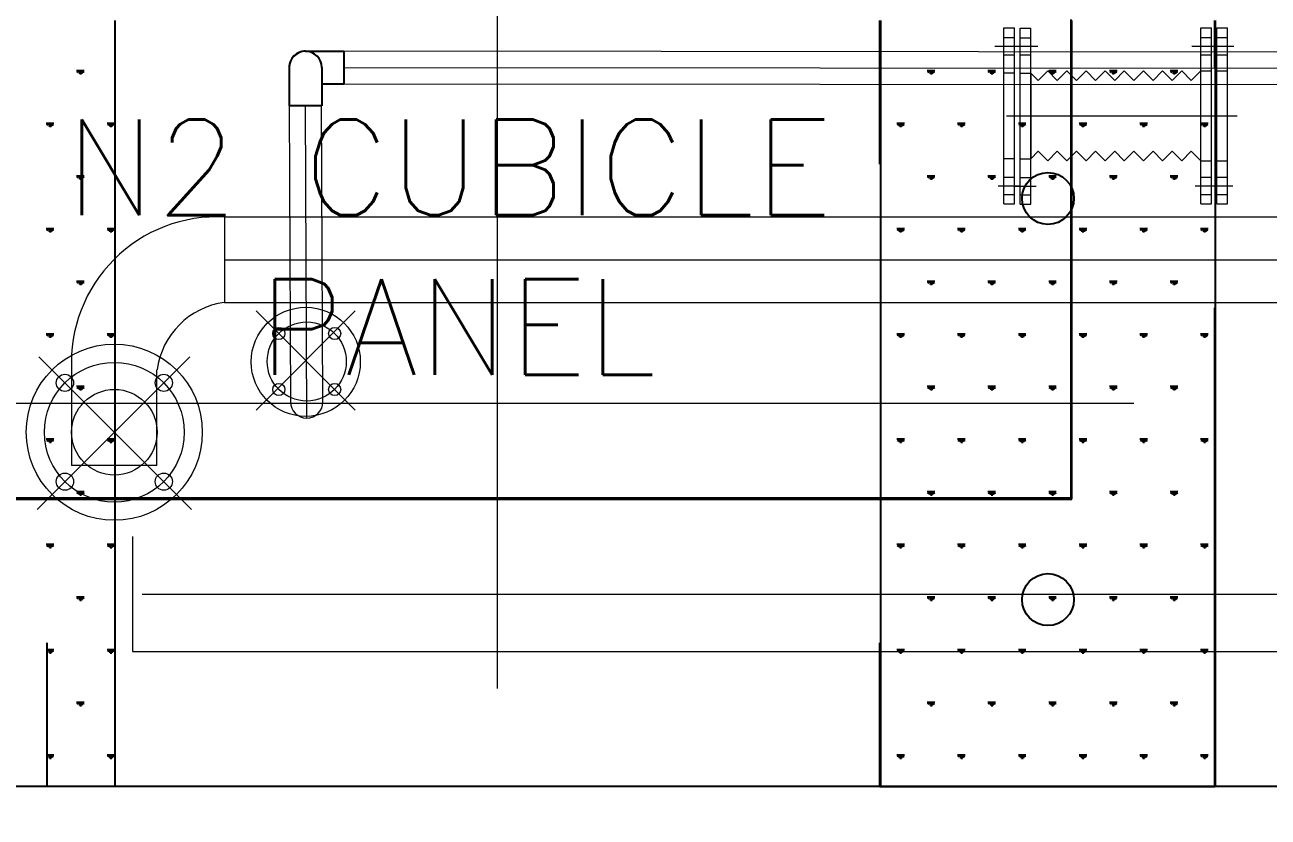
# Model space of a CAD drawing. Header units: metres. Extents: x 529524 to 529977, y 2674144 to 2674419.
# Drawn here: x 529748.842 to 529750.141, y 2674290.241 to 2674291.069 of the extents above; entities that cross this region are included whole.
import ezdxf

# ---------------------------------------------------------------- set-up
doc = ezdxf.new("R2010")
doc.units = ezdxf.units.M
for name, pattern in [('CENTER', [2, 1.25, -0.25, 0.25, -0.25]), ('CENTER2', [1.125, 0.75, -0.125, 0.125, -0.125]), ('DASHED', [0.75, 0.5, -0.25]), ('HIDDEN', [0.375, 0.25, -0.125])]:
    doc.linetypes.add(name, pattern=pattern)
doc.layers.add('IDT', color=7, linetype='Continuous')
doc.layers.add('MMS Block Numbering', color=7, linetype='Continuous')
doc.styles.add('Adani Regular', font='Adani Regular.ttf')
doc.styles.add('RomanS', font='romans.shx')
doc.linetypes.add('FOUNDATION LAYOUT$0$FENCELINE1', pattern='A,6.35,-2.54,[133,ltypeshp.shx,S=2.54,R=0,X=-2.54,Y=0],-2.54,25.4', length=36.83)

# ---------------------------------------------------------------- blocks, each defined once
blk = doc.blocks.new('IDT')
at = {"layer": 'IDT', "color": 8}
for p, q in [((23.4053, 22.4854), (23.4053, 21.6854)), ((23.7553, 22.4854), (23.4053, 22.4854)), ((23.7553, 21.6854), (23.7553, 22.4854)), ((24.5553, 22.4854), (24.5553, 21.6854)), ((24.9053, 22.4854), (24.5553, 22.4854)), ((23.556, 22.1846), (23.556, 21.6846)), ((23.556, 22.1846), (24.756, 22.1846)), ((23.556, 22.1846), (23.556, 21.6846)), ((23.556, 22.1846), (24.756, 22.1846))]:
    blk.add_line(p, q, dxfattribs=at)
at = {"layer": 'IDT', "color": 8, "linetype": 'HIDDEN', "ltscale": 2}
for p, q in [((23.406, 22.4856), (23.406, 21.6856)), ((23.756, 22.4856), (23.406, 22.4856)), ((23.406, 22.4856), (23.406, 21.6856)), ((23.756, 22.4856), (23.406, 22.4856)), ((23.756, 22.4856), (23.756, 22.3356)), ((23.756, 22.4856), (23.756, 22.3356)), ((24.6261, 22.4856), (24.906, 22.4856)), ((24.6261, 22.4856), (24.6261, 22.3356)), ((24.6261, 22.4856), (24.906, 22.4856)), ((24.6261, 22.4856), (24.6261, 22.3356)), ((23.756, 21.8356), (23.756, 21.6856)), ((23.756, 21.8356), (23.756, 21.6856))]:
    blk.add_line(p, q, dxfattribs=at)
at = {"layer": 'IDT', "color": 8, "linetype": 'Continuous'}
for p, q in [((23.4148, 22.4529), (23.4135, 22.4551)), ((23.4158, 22.4529), (23.4158, 22.4561)), ((23.4168, 22.4529), (23.4168, 22.4569)), ((23.4178, 22.4529), (23.4178, 22.4561)), ((23.4188, 22.4529), (23.42, 22.4551)), ((23.4783, 22.4529), (23.477, 22.4551)), ((23.4793, 22.4529), (23.4793, 22.4561)), ((23.4803, 22.4529), (23.4803, 22.4569)), ((23.4813, 22.4529), (23.4813, 22.4561)), ((23.4823, 22.4529), (23.4835, 22.4551)), ((23.5418, 22.4529), (23.5405, 22.4551)), ((23.5428, 22.4529), (23.5428, 22.4561)), ((23.5438, 22.4529), (23.5438, 22.4569)), ((23.5448, 22.4529), (23.5448, 22.4561)), ((23.5458, 22.4529), (23.547, 22.4551)), ((23.6053, 22.4529), (23.604, 22.4551)), ((23.6063, 22.4529), (23.6063, 22.4561)), ((23.6073, 22.4529), (23.6073, 22.4569)), ((23.6083, 22.4529), (23.6083, 22.4561)), ((23.6093, 22.4529), (23.6105, 22.4551)), ((23.6688, 22.4529), (23.6675, 22.4551)), ((23.6698, 22.4529), (23.6698, 22.4561)), ((23.6708, 22.4529), (23.6708, 22.4569)), ((23.6718, 22.4529), (23.6718, 22.4561)), ((23.6728, 22.4529), (23.674, 22.4551)), ((23.7323, 22.4529), (23.731, 22.4551)), ((23.7333, 22.4529), (23.7333, 22.4561)), ((23.7343, 22.4529), (23.7343, 22.4569)), ((23.7353, 22.4529), (23.7353, 22.4561)), ((23.7363, 22.4529), (23.7375, 22.4551)), ((24.5578, 22.4529), (24.5565, 22.4551)), ((24.5588, 22.4529), (24.5588, 22.4561)), ((24.5598, 22.4529), (24.5598, 22.4569)), ((24.5608, 22.4529), (24.5608, 22.4561)), ((24.5618, 22.4529), (24.563, 22.4551)), ((24.6213, 22.4529), (24.62, 22.4551)), ((24.6223, 22.4529), (24.6223, 22.4561)), ((24.6233, 22.4529), (24.6233, 22.4569)), ((24.6243, 22.4529), (24.6243, 22.4561)), ((24.6253, 22.4529), (24.6265, 22.4551)), ((23.4128, 22.4529), (23.4207, 22.4529)), ((23.4763, 22.4529), (23.4842, 22.4529)), ((23.5398, 22.4529), (23.5477, 22.4529)), ((23.6033, 22.4529), (23.6112, 22.4529)), ((23.6668, 22.4529), (23.6747, 22.4529)), ((23.7303, 22.4529), (23.7382, 22.4529)), ((24.5558, 22.4529), (24.5637, 22.4529)), ((24.6193, 22.4529), (24.6272, 22.4529)), ((23.4485, 22.3979), (23.4485, 22.4019)), ((23.512, 22.3979), (23.512, 22.4019)), ((23.5755, 22.3979), (23.5755, 22.4019)), ((23.639, 22.3979), (23.639, 22.4019)), ((23.7025, 22.3979), (23.7025, 22.4019)), ((24.5915, 22.3979), (24.5915, 22.4019)), ((23.4446, 22.3979), (23.4525, 22.3979)), ((23.4465, 22.3979), (23.4453, 22.4001)), ((23.4475, 22.3979), (23.4475, 22.4011)), ((23.4495, 22.3979), (23.4495, 22.4011)), ((23.4505, 22.3979), (23.4518, 22.4001)), ((23.5081, 22.3979), (23.516, 22.3979)), ((23.51, 22.3979), (23.5088, 22.4001)), ((23.511, 22.3979), (23.511, 22.4011)), ((23.513, 22.3979), (23.513, 22.4011)), ((23.514, 22.3979), (23.5153, 22.4001)), ((23.5716, 22.3979), (23.5795, 22.3979)), ((23.5735, 22.3979), (23.5723, 22.4001)), ((23.5745, 22.3979), (23.5745, 22.4011)), ((23.5765, 22.3979), (23.5765, 22.4011)), ((23.5775, 22.3979), (23.5788, 22.4001)), ((23.6351, 22.3979), (23.643, 22.3979)), ((23.637, 22.3979), (23.6358, 22.4001)), ((23.638, 22.3979), (23.638, 22.4011)), ((23.64, 22.3979), (23.64, 22.4011)), ((23.641, 22.3979), (23.6423, 22.4001)), ((23.6986, 22.3979), (23.7065, 22.3979)), ((23.7005, 22.3979), (23.6993, 22.4001)), ((23.7015, 22.3979), (23.7015, 22.4011)), ((23.7035, 22.3979), (23.7035, 22.4011)), ((23.7045, 22.3979), (23.7058, 22.4001)), ((24.5876, 22.3979), (24.5955, 22.3979)), ((24.5895, 22.3979), (24.5883, 22.4001)), ((24.5905, 22.3979), (24.5905, 22.4011)), ((24.5925, 22.3979), (24.5925, 22.4011)), ((24.5935, 22.3979), (24.5948, 22.4001)), ((23.4128, 22.3429), (23.4207, 22.3429)), ((23.4148, 22.3429), (23.4135, 22.3451)), ((23.4158, 22.3429), (23.4158, 22.3461)), ((23.4168, 22.3429), (23.4168, 22.3469)), ((23.4178, 22.3429), (23.4178, 22.3461)), ((23.4188, 22.3429), (23.42, 22.3451)), ((23.4763, 22.3429), (23.4842, 22.3429)), ((23.4783, 22.3429), (23.477, 22.3451)), ((23.4793, 22.3429), (23.4793, 22.3461)), ((23.4803, 22.3429), (23.4803, 22.3469)), ((23.4813, 22.3429), (23.4813, 22.3461)), ((23.4823, 22.3429), (23.4835, 22.3451)), ((23.5398, 22.3429), (23.5477, 22.3429)), ((23.5418, 22.3429), (23.5405, 22.3451)), ((23.5428, 22.3429), (23.5428, 22.3461)), ((23.5438, 22.3429), (23.5438, 22.3469)), ((23.5448, 22.3429), (23.5448, 22.3461)), ((23.5458, 22.3429), (23.547, 22.3451)), ((23.6033, 22.3429), (23.6112, 22.3429)), ((23.6053, 22.3429), (23.604, 22.3451)), ((23.6063, 22.3429), (23.6063, 22.3461)), ((23.6073, 22.3429), (23.6073, 22.3469)), ((23.6083, 22.3429), (23.6083, 22.3461)), ((23.6093, 22.3429), (23.6105, 22.3451)), ((23.6668, 22.3429), (23.6747, 22.3429)), ((23.6688, 22.3429), (23.6675, 22.3451)), ((23.6698, 22.3429), (23.6698, 22.3461)), ((23.6708, 22.3429), (23.6708, 22.3469)), ((23.6718, 22.3429), (23.6718, 22.3461)), ((23.6728, 22.3429), (23.674, 22.3451)), ((23.7303, 22.3429), (23.7382, 22.3429)), ((23.7323, 22.3429), (23.731, 22.3451)), ((23.7333, 22.3429), (23.7333, 22.3461)), ((23.7343, 22.3429), (23.7343, 22.3469)), ((23.7353, 22.3429), (23.7353, 22.3461)), ((23.7363, 22.3429), (23.7375, 22.3451)), ((24.5558, 22.3429), (24.5637, 22.3429)), ((24.5578, 22.3429), (24.5565, 22.3451)), ((24.5588, 22.3429), (24.5588, 22.3461)), ((24.5598, 22.3429), (24.5598, 22.3469)), ((24.5608, 22.3429), (24.5608, 22.3461)), ((24.5618, 22.3429), (24.563, 22.3451)), ((24.6193, 22.3429), (24.6272, 22.3429)), ((24.6213, 22.3429), (24.62, 22.3451)), ((24.6223, 22.3429), (24.6223, 22.3461)), ((24.6233, 22.3429), (24.6233, 22.3469)), ((24.6243, 22.3429), (24.6243, 22.3461)), ((24.6253, 22.3429), (24.6265, 22.3451)), ((23.4446, 22.2879), (23.4525, 22.2879)), ((23.4465, 22.2879), (23.4453, 22.2901)), ((23.4475, 22.2879), (23.4475, 22.2911)), ((23.4485, 22.2879), (23.4485, 22.2919)), ((23.4495, 22.2879), (23.4495, 22.2911)), ((23.4505, 22.2879), (23.4518, 22.2901)), ((23.5081, 22.2879), (23.516, 22.2879)), ((23.51, 22.2879), (23.5088, 22.2901)), ((23.511, 22.2879), (23.511, 22.2911)), ((23.512, 22.2879), (23.512, 22.2919)), ((23.513, 22.2879), (23.513, 22.2911)), ((23.514, 22.2879), (23.5153, 22.2901)), ((23.5716, 22.2879), (23.5795, 22.2879)), ((23.5735, 22.2879), (23.5723, 22.2901)), ((23.5745, 22.2879), (23.5745, 22.2911)), ((23.5755, 22.2879), (23.5755, 22.2919)), ((23.5765, 22.2879), (23.5765, 22.2911)), ((23.5775, 22.2879), (23.5788, 22.2901)), ((23.6351, 22.2879), (23.643, 22.2879)), ((23.637, 22.2879), (23.6358, 22.2901)), ((23.638, 22.2879), (23.638, 22.2911)), ((23.639, 22.2879), (23.639, 22.2919)), ((23.64, 22.2879), (23.64, 22.2911)), ((23.641, 22.2879), (23.6423, 22.2901)), ((23.6986, 22.2879), (23.7065, 22.2879)), ((23.7005, 22.2879), (23.6993, 22.2901)), ((23.7015, 22.2879), (23.7015, 22.2911)), ((23.7025, 22.2879), (23.7025, 22.2919)), ((23.7035, 22.2879), (23.7035, 22.2911)), ((23.7045, 22.2879), (23.7058, 22.2901)), ((24.5876, 22.2879), (24.5955, 22.2879)), ((24.5895, 22.2879), (24.5883, 22.2901)), ((24.5905, 22.2879), (24.5905, 22.2911)), ((24.5915, 22.2879), (24.5915, 22.2919)), ((24.5925, 22.2879), (24.5925, 22.2911)), ((24.5935, 22.2879), (24.5948, 22.2901)), ((23.4128, 22.233), (23.4207, 22.233)), ((23.4148, 22.233), (23.4135, 22.2352)), ((23.4158, 22.233), (23.4158, 22.2361)), ((23.4168, 22.233), (23.4168, 22.2369)), ((23.4178, 22.233), (23.4178, 22.2361)), ((23.4188, 22.233), (23.42, 22.2352)), ((23.4763, 22.233), (23.4842, 22.233)), ((23.4783, 22.233), (23.477, 22.2352)), ((23.4793, 22.233), (23.4793, 22.2361)), ((23.4803, 22.233), (23.4803, 22.2369)), ((23.4813, 22.233), (23.4813, 22.2361)), ((23.4823, 22.233), (23.4835, 22.2352)), ((23.5398, 22.233), (23.5477, 22.233)), ((23.5418, 22.233), (23.5405, 22.2352)), ((23.5428, 22.233), (23.5428, 22.2361)), ((23.5438, 22.233), (23.5438, 22.2369)), ((23.5448, 22.233), (23.5448, 22.2361)), ((23.5458, 22.233), (23.547, 22.2352)), ((23.6033, 22.233), (23.6112, 22.233)), ((23.6053, 22.233), (23.604, 22.2352)), ((23.6063, 22.233), (23.6063, 22.2361)), ((23.6073, 22.233), (23.6073, 22.2369)), ((23.6083, 22.233), (23.6083, 22.2361)), ((23.6093, 22.233), (23.6105, 22.2352)), ((23.6668, 22.233), (23.6747, 22.233)), ((23.6688, 22.233), (23.6675, 22.2352)), ((23.6698, 22.233), (23.6698, 22.2361)), ((23.6708, 22.233), (23.6708, 22.2369)), ((23.6718, 22.233), (23.6718, 22.2361)), ((23.6728, 22.233), (23.674, 22.2352)), ((23.7303, 22.233), (23.7382, 22.233)), ((23.7323, 22.233), (23.731, 22.2352)), ((23.7333, 22.233), (23.7333, 22.2361)), ((23.7343, 22.233), (23.7343, 22.2369)), ((23.7353, 22.233), (23.7353, 22.2361)), ((23.7363, 22.233), (23.7375, 22.2352)), ((24.5558, 22.233), (24.5637, 22.233)), ((24.5578, 22.233), (24.5565, 22.2352)), ((24.5588, 22.233), (24.5588, 22.2361)), ((24.5598, 22.233), (24.5598, 22.2369)), ((24.5608, 22.233), (24.5608, 22.2361)), ((24.5618, 22.233), (24.563, 22.2352)), ((24.6193, 22.233), (24.6272, 22.233)), ((24.6213, 22.233), (24.62, 22.2352)), ((24.6223, 22.233), (24.6223, 22.2361)), ((24.6233, 22.233), (24.6233, 22.2369)), ((24.6243, 22.233), (24.6243, 22.2361)), ((24.6253, 22.233), (24.6265, 22.2352)), ((23.4475, 22.178), (23.4475, 22.1811)), ((23.4485, 22.178), (23.4485, 22.1819)), ((23.4495, 22.178), (23.4495, 22.1811)), ((23.511, 22.178), (23.511, 22.1811)), ((23.512, 22.178), (23.512, 22.1819)), ((23.513, 22.178), (23.513, 22.1811)), ((23.5745, 22.178), (23.5745, 22.1811)), ((23.5755, 22.178), (23.5755, 22.1819)), ((23.5765, 22.178), (23.5765, 22.1811)), ((23.638, 22.178), (23.638, 22.1811)), ((23.639, 22.178), (23.639, 22.1819)), ((23.64, 22.178), (23.64, 22.1811)), ((23.7015, 22.178), (23.7015, 22.1811)), ((23.7025, 22.178), (23.7025, 22.1819)), ((23.7035, 22.178), (23.7035, 22.1811)), ((24.5905, 22.178), (24.5905, 22.1811)), ((24.5915, 22.178), (24.5915, 22.1819)), ((24.5925, 22.178), (24.5925, 22.1811)), ((23.4446, 22.178), (23.4525, 22.178)), ((23.4465, 22.178), (23.4453, 22.1802)), ((23.4505, 22.178), (23.4518, 22.1802)), ((23.5081, 22.178), (23.516, 22.178)), ((23.51, 22.178), (23.5088, 22.1802)), ((23.514, 22.178), (23.5153, 22.1802)), ((23.5716, 22.178), (23.5795, 22.178)), ((23.5735, 22.178), (23.5723, 22.1802)), ((23.5775, 22.178), (23.5788, 22.1802)), ((23.6351, 22.178), (23.643, 22.178)), ((23.637, 22.178), (23.6358, 22.1802)), ((23.641, 22.178), (23.6423, 22.1802)), ((23.6986, 22.178), (23.7065, 22.178)), ((23.7005, 22.178), (23.6993, 22.1802)), ((23.7045, 22.178), (23.7058, 22.1802)), ((24.5876, 22.178), (24.5955, 22.178)), ((24.5895, 22.178), (24.5883, 22.1802)), ((24.5935, 22.178), (24.5948, 22.1802)), ((23.4128, 22.123), (23.4207, 22.123)), ((23.4148, 22.123), (23.4135, 22.1252)), ((23.4158, 22.123), (23.4158, 22.1261)), ((23.4168, 22.123), (23.4168, 22.1269)), ((23.4178, 22.123), (23.4178, 22.1261)), ((23.4188, 22.123), (23.42, 22.1252)), ((23.4763, 22.123), (23.4842, 22.123)), ((23.4783, 22.123), (23.477, 22.1252)), ((23.4793, 22.123), (23.4793, 22.1261)), ((23.4803, 22.123), (23.4803, 22.1269)), ((23.4813, 22.123), (23.4813, 22.1261)), ((23.4823, 22.123), (23.4835, 22.1252)), ((23.5398, 22.123), (23.5477, 22.123)), ((23.5418, 22.123), (23.5405, 22.1252)), ((23.5428, 22.123), (23.5428, 22.1261)), ((23.5438, 22.123), (23.5438, 22.1269)), ((23.5448, 22.123), (23.5448, 22.1261)), ((23.5458, 22.123), (23.547, 22.1252)), ((23.6033, 22.123), (23.6112, 22.123)), ((23.6053, 22.123), (23.604, 22.1252)), ((23.6063, 22.123), (23.6063, 22.1261)), ((23.6073, 22.123), (23.6073, 22.1269)), ((23.6083, 22.123), (23.6083, 22.1261)), ((23.6093, 22.123), (23.6105, 22.1252)), ((23.6668, 22.123), (23.6747, 22.123)), ((23.6688, 22.123), (23.6675, 22.1252)), ((23.6698, 22.123), (23.6698, 22.1261)), ((23.6708, 22.123), (23.6708, 22.1269)), ((23.6718, 22.123), (23.6718, 22.1261)), ((23.6728, 22.123), (23.674, 22.1252)), ((23.7303, 22.123), (23.7382, 22.123)), ((23.7323, 22.123), (23.731, 22.1252)), ((23.7333, 22.123), (23.7333, 22.1261)), ((23.7343, 22.123), (23.7343, 22.1269)), ((23.7353, 22.123), (23.7353, 22.1261)), ((23.7363, 22.123), (23.7375, 22.1252)), ((24.5558, 22.123), (24.5637, 22.123)), ((24.5578, 22.123), (24.5565, 22.1252)), ((24.5588, 22.123), (24.5588, 22.1261)), ((24.5598, 22.123), (24.5598, 22.1269)), ((24.5608, 22.123), (24.5608, 22.1261)), ((24.5618, 22.123), (24.563, 22.1252)), ((24.6193, 22.123), (24.6272, 22.123)), ((24.6213, 22.123), (24.62, 22.1252)), ((24.6223, 22.123), (24.6223, 22.1261)), ((24.6233, 22.123), (24.6233, 22.1269)), ((24.6243, 22.123), (24.6243, 22.1261)), ((24.6253, 22.123), (24.6265, 22.1252)), ((23.4446, 22.068), (23.4525, 22.068)), ((23.4465, 22.068), (23.4453, 22.0702)), ((23.4475, 22.068), (23.4475, 22.0712)), ((23.4485, 22.068), (23.4485, 22.0719)), ((23.4495, 22.068), (23.4495, 22.0712)), ((23.4505, 22.068), (23.4518, 22.0702)), ((23.5081, 22.068), (23.516, 22.068)), ((23.51, 22.068), (23.5088, 22.0702)), ((23.511, 22.068), (23.511, 22.0712)), ((23.512, 22.068), (23.512, 22.0719)), ((23.513, 22.068), (23.513, 22.0712)), ((23.514, 22.068), (23.5153, 22.0702)), ((23.5716, 22.068), (23.5795, 22.068)), ((23.5735, 22.068), (23.5723, 22.0702)), ((23.5745, 22.068), (23.5745, 22.0712)), ((23.5755, 22.068), (23.5755, 22.0719)), ((23.5765, 22.068), (23.5765, 22.0712)), ((23.5775, 22.068), (23.5788, 22.0702)), ((23.6351, 22.068), (23.643, 22.068)), ((23.637, 22.068), (23.6358, 22.0702)), ((23.638, 22.068), (23.638, 22.0712)), ((23.639, 22.068), (23.639, 22.0719)), ((23.64, 22.068), (23.64, 22.0712)), ((23.641, 22.068), (23.6423, 22.0702)), ((23.6986, 22.068), (23.7065, 22.068)), ((23.7005, 22.068), (23.6993, 22.0702)), ((23.7015, 22.068), (23.7015, 22.0712)), ((23.7025, 22.068), (23.7025, 22.0719)), ((23.7035, 22.068), (23.7035, 22.0712)), ((23.7045, 22.068), (23.7058, 22.0702)), ((24.5876, 22.068), (24.5955, 22.068)), ((24.5895, 22.068), (24.5883, 22.0702)), ((24.5905, 22.068), (24.5905, 22.0712)), ((24.5915, 22.068), (24.5915, 22.0719)), ((24.5925, 22.068), (24.5925, 22.0712)), ((24.5935, 22.068), (24.5948, 22.0702)), ((23.4128, 22.013), (23.4207, 22.013)), ((23.4148, 22.013), (23.4135, 22.0152)), ((23.4158, 22.013), (23.4158, 22.0162)), ((23.4168, 22.013), (23.4168, 22.017)), ((23.4178, 22.013), (23.4178, 22.0162)), ((23.4188, 22.013), (23.42, 22.0152)), ((23.4763, 22.013), (23.4842, 22.013)), ((23.4783, 22.013), (23.477, 22.0152)), ((23.4793, 22.013), (23.4793, 22.0162)), ((23.4803, 22.013), (23.4803, 22.017)), ((23.4813, 22.013), (23.4813, 22.0162)), ((23.4823, 22.013), (23.4835, 22.0152)), ((23.5398, 22.013), (23.5477, 22.013)), ((23.5418, 22.013), (23.5405, 22.0152)), ((23.5428, 22.013), (23.5428, 22.0162)), ((23.5438, 22.013), (23.5438, 22.017)), ((23.5448, 22.013), (23.5448, 22.0162)), ((23.5458, 22.013), (23.547, 22.0152)), ((23.6033, 22.013), (23.6112, 22.013)), ((23.6053, 22.013), (23.604, 22.0152)), ((23.6063, 22.013), (23.6063, 22.0162)), ((23.6073, 22.013), (23.6073, 22.017)), ((23.6083, 22.013), (23.6083, 22.0162)), ((23.6093, 22.013), (23.6105, 22.0152)), ((23.6668, 22.013), (23.6747, 22.013)), ((23.6688, 22.013), (23.6675, 22.0152)), ((23.6698, 22.013), (23.6698, 22.0162)), ((23.6708, 22.013), (23.6708, 22.017)), ((23.6718, 22.013), (23.6718, 22.0162)), ((23.6728, 22.013), (23.674, 22.0152)), ((23.7303, 22.013), (23.7382, 22.013)), ((23.7323, 22.013), (23.731, 22.0152)), ((23.7333, 22.013), (23.7333, 22.0162)), ((23.7343, 22.013), (23.7343, 22.017)), ((23.7353, 22.013), (23.7353, 22.0162)), ((23.7363, 22.013), (23.7375, 22.0152)), ((24.5558, 22.013), (24.5637, 22.013)), ((24.5578, 22.013), (24.5565, 22.0152)), ((24.5588, 22.013), (24.5588, 22.0162)), ((24.5598, 22.013), (24.5598, 22.017)), ((24.5608, 22.013), (24.5608, 22.0162)), ((24.5618, 22.013), (24.563, 22.0152)), ((24.6193, 22.013), (24.6272, 22.013)), ((24.6213, 22.013), (24.62, 22.0152)), ((24.6223, 22.013), (24.6223, 22.0162)), ((24.6233, 22.013), (24.6233, 22.017)), ((24.6243, 22.013), (24.6243, 22.0162)), ((24.6253, 22.013), (24.6265, 22.0152)), ((23.4465, 21.958), (23.4453, 21.9602)), ((23.4475, 21.958), (23.4475, 21.9612)), ((23.4485, 21.958), (23.4485, 21.962)), ((23.4495, 21.958), (23.4495, 21.9612)), ((23.4505, 21.958), (23.4518, 21.9602)), ((23.51, 21.958), (23.5088, 21.9602)), ((23.511, 21.958), (23.511, 21.9612)), ((23.512, 21.958), (23.512, 21.962)), ((23.513, 21.958), (23.513, 21.9612)), ((23.514, 21.958), (23.5153, 21.9602)), ((23.5735, 21.958), (23.5723, 21.9602)), ((23.5745, 21.958), (23.5745, 21.9612)), ((23.5755, 21.958), (23.5755, 21.962)), ((23.5765, 21.958), (23.5765, 21.9612)), ((23.5775, 21.958), (23.5788, 21.9602)), ((23.637, 21.958), (23.6358, 21.9602)), ((23.638, 21.958), (23.638, 21.9612)), ((23.639, 21.958), (23.639, 21.962)), ((23.64, 21.958), (23.64, 21.9612)), ((23.641, 21.958), (23.6423, 21.9602)), ((23.7005, 21.958), (23.6993, 21.9602)), ((23.7015, 21.958), (23.7015, 21.9612)), ((23.7025, 21.958), (23.7025, 21.962)), ((23.7035, 21.958), (23.7035, 21.9612)), ((23.7045, 21.958), (23.7058, 21.9602)), ((24.5895, 21.958), (24.5883, 21.9602)), ((24.5905, 21.958), (24.5905, 21.9612)), ((24.5915, 21.958), (24.5915, 21.962)), ((24.5925, 21.958), (24.5925, 21.9612)), ((24.5935, 21.958), (24.5948, 21.9602)), ((23.4446, 21.958), (23.4525, 21.958)), ((23.5081, 21.958), (23.516, 21.958)), ((23.5716, 21.958), (23.5795, 21.958)), ((23.6351, 21.958), (23.643, 21.958)), ((23.6986, 21.958), (23.7065, 21.958)), ((24.5876, 21.958), (24.5955, 21.958)), ((23.4128, 21.903), (23.4207, 21.903)), ((23.4148, 21.903), (23.4135, 21.9052)), ((23.4158, 21.903), (23.4158, 21.9062)), ((23.4168, 21.903), (23.4168, 21.907)), ((23.4178, 21.903), (23.4178, 21.9062)), ((23.4188, 21.903), (23.42, 21.9052)), ((23.4763, 21.903), (23.4842, 21.903)), ((23.4783, 21.903), (23.477, 21.9052)), ((23.4793, 21.903), (23.4793, 21.9062)), ((23.4803, 21.903), (23.4803, 21.907)), ((23.4813, 21.903), (23.4813, 21.9062)), ((23.4823, 21.903), (23.4835, 21.9052)), ((23.5398, 21.903), (23.5477, 21.903)), ((23.5418, 21.903), (23.5405, 21.9052)), ((23.5428, 21.903), (23.5428, 21.9062)), ((23.5438, 21.903), (23.5438, 21.907)), ((23.5448, 21.903), (23.5448, 21.9062)), ((23.5458, 21.903), (23.547, 21.9052)), ((23.6033, 21.903), (23.6112, 21.903)), ((23.6053, 21.903), (23.604, 21.9052)), ((23.6063, 21.903), (23.6063, 21.9062)), ((23.6073, 21.903), (23.6073, 21.907)), ((23.6083, 21.903), (23.6083, 21.9062)), ((23.6093, 21.903), (23.6105, 21.9052)), ((23.6668, 21.903), (23.6747, 21.903)), ((23.6688, 21.903), (23.6675, 21.9052)), ((23.6698, 21.903), (23.6698, 21.9062)), ((23.6708, 21.903), (23.6708, 21.907)), ((23.6718, 21.903), (23.6718, 21.9062)), ((23.6728, 21.903), (23.674, 21.9052)), ((23.7303, 21.903), (23.7382, 21.903)), ((23.7323, 21.903), (23.731, 21.9052)), ((23.7333, 21.903), (23.7333, 21.9062)), ((23.7343, 21.903), (23.7343, 21.907)), ((23.7353, 21.903), (23.7353, 21.9062)), ((23.7363, 21.903), (23.7375, 21.9052)), ((24.5558, 21.903), (24.5637, 21.903)), ((24.5578, 21.903), (24.5565, 21.9052)), ((24.5588, 21.903), (24.5588, 21.9062)), ((24.5598, 21.903), (24.5598, 21.907)), ((24.5608, 21.903), (24.5608, 21.9062)), ((24.5618, 21.903), (24.563, 21.9052)), ((24.6193, 21.903), (24.6272, 21.903)), ((24.6213, 21.903), (24.62, 21.9052)), ((24.6223, 21.903), (24.6223, 21.9062)), ((24.6233, 21.903), (24.6233, 21.907)), ((24.6243, 21.903), (24.6243, 21.9062)), ((24.6253, 21.903), (24.6265, 21.9052)), ((23.4446, 21.848), (23.4525, 21.848)), ((23.4465, 21.848), (23.4453, 21.8502)), ((23.4475, 21.848), (23.4475, 21.8512)), ((23.4485, 21.848), (23.4485, 21.852)), ((23.4495, 21.848), (23.4495, 21.8512)), ((23.4505, 21.848), (23.4518, 21.8502)), ((23.5081, 21.848), (23.516, 21.848)), ((23.51, 21.848), (23.5088, 21.8502)), ((23.511, 21.848), (23.511, 21.8512)), ((23.512, 21.848), (23.512, 21.852)), ((23.513, 21.848), (23.513, 21.8512)), ((23.514, 21.848), (23.5153, 21.8502)), ((23.5716, 21.848), (23.5795, 21.848)), ((23.5735, 21.848), (23.5723, 21.8502)), ((23.5745, 21.848), (23.5745, 21.8512)), ((23.5755, 21.848), (23.5755, 21.852)), ((23.5765, 21.848), (23.5765, 21.8512)), ((23.5775, 21.848), (23.5788, 21.8502)), ((23.6351, 21.848), (23.643, 21.848)), ((23.637, 21.848), (23.6358, 21.8502)), ((23.638, 21.848), (23.638, 21.8512)), ((23.639, 21.848), (23.639, 21.852)), ((23.64, 21.848), (23.64, 21.8512)), ((23.641, 21.848), (23.6423, 21.8502)), ((23.6986, 21.848), (23.7065, 21.848)), ((23.7005, 21.848), (23.6993, 21.8502)), ((23.7015, 21.848), (23.7015, 21.8512)), ((23.7025, 21.848), (23.7025, 21.852)), ((23.7035, 21.848), (23.7035, 21.8512)), ((23.7045, 21.848), (23.7058, 21.8502)), ((24.5876, 21.848), (24.5955, 21.848)), ((24.5895, 21.848), (24.5883, 21.8502)), ((24.5905, 21.848), (24.5905, 21.8512)), ((24.5915, 21.848), (24.5915, 21.852)), ((24.5925, 21.848), (24.5925, 21.8512)), ((24.5935, 21.848), (24.5948, 21.8502)), ((23.4128, 21.793), (23.4207, 21.793)), ((23.4148, 21.793), (23.4135, 21.7952)), ((23.4158, 21.793), (23.4158, 21.7962)), ((23.4168, 21.793), (23.4168, 21.797)), ((23.4178, 21.793), (23.4178, 21.7962)), ((23.4188, 21.793), (23.42, 21.7952)), ((23.4763, 21.793), (23.4842, 21.793)), ((23.4783, 21.793), (23.477, 21.7952)), ((23.4793, 21.793), (23.4793, 21.7962)), ((23.4803, 21.793), (23.4803, 21.797)), ((23.4813, 21.793), (23.4813, 21.7962)), ((23.4823, 21.793), (23.4835, 21.7952)), ((23.5398, 21.793), (23.5477, 21.793)), ((23.5418, 21.793), (23.5405, 21.7952)), ((23.5428, 21.793), (23.5428, 21.7962)), ((23.5438, 21.793), (23.5438, 21.797)), ((23.5448, 21.793), (23.5448, 21.7962)), ((23.5458, 21.793), (23.547, 21.7952)), ((23.6033, 21.793), (23.6112, 21.793)), ((23.6053, 21.793), (23.604, 21.7952)), ((23.6063, 21.793), (23.6063, 21.7962)), ((23.6073, 21.793), (23.6073, 21.797)), ((23.6083, 21.793), (23.6083, 21.7962)), ((23.6093, 21.793), (23.6105, 21.7952)), ((23.6668, 21.793), (23.6747, 21.793)), ((23.6688, 21.793), (23.6675, 21.7952)), ((23.6698, 21.793), (23.6698, 21.7962)), ((23.6708, 21.793), (23.6708, 21.797)), ((23.6718, 21.793), (23.6718, 21.7962)), ((23.6728, 21.793), (23.674, 21.7952)), ((23.7303, 21.793), (23.7382, 21.793)), ((23.7323, 21.793), (23.731, 21.7952)), ((23.7333, 21.793), (23.7333, 21.7962)), ((23.7343, 21.793), (23.7343, 21.797)), ((23.7353, 21.793), (23.7353, 21.7962)), ((23.7363, 21.793), (23.7375, 21.7952)), ((24.5558, 21.793), (24.5637, 21.793)), ((24.5578, 21.793), (24.5565, 21.7952)), ((24.5588, 21.793), (24.5588, 21.7962)), ((24.5598, 21.793), (24.5598, 21.797)), ((24.5608, 21.793), (24.5608, 21.7962)), ((24.5618, 21.793), (24.563, 21.7952)), ((24.6193, 21.793), (24.6272, 21.793)), ((24.6213, 21.793), (24.62, 21.7952)), ((24.6223, 21.793), (24.6223, 21.7962)), ((24.6233, 21.793), (24.6233, 21.797)), ((24.6243, 21.793), (24.6243, 21.7962)), ((24.6253, 21.793), (24.6265, 21.7952)), ((23.4465, 21.738), (23.4453, 21.7402)), ((23.4475, 21.738), (23.4475, 21.7412)), ((23.4485, 21.738), (23.4485, 21.742)), ((23.4495, 21.738), (23.4495, 21.7412)), ((23.4505, 21.738), (23.4518, 21.7402)), ((23.51, 21.738), (23.5088, 21.7402)), ((23.511, 21.738), (23.511, 21.7412)), ((23.512, 21.738), (23.512, 21.742)), ((23.513, 21.738), (23.513, 21.7412)), ((23.514, 21.738), (23.5153, 21.7402)), ((23.5735, 21.738), (23.5723, 21.7402)), ((23.5745, 21.738), (23.5745, 21.7412)), ((23.5755, 21.738), (23.5755, 21.742)), ((23.5765, 21.738), (23.5765, 21.7412)), ((23.5775, 21.738), (23.5788, 21.7402)), ((23.637, 21.738), (23.6358, 21.7402)), ((23.638, 21.738), (23.638, 21.7412)), ((23.639, 21.738), (23.639, 21.742)), ((23.64, 21.738), (23.64, 21.7412)), ((23.641, 21.738), (23.6423, 21.7402)), ((23.7005, 21.738), (23.6993, 21.7402)), ((23.7015, 21.738), (23.7015, 21.7412)), ((23.7025, 21.738), (23.7025, 21.742)), ((23.7035, 21.738), (23.7035, 21.7412)), ((23.7045, 21.738), (23.7058, 21.7402)), ((24.5895, 21.738), (24.5883, 21.7402)), ((24.5905, 21.738), (24.5905, 21.7412)), ((24.5915, 21.738), (24.5915, 21.742)), ((24.5925, 21.738), (24.5925, 21.7412)), ((24.5935, 21.738), (24.5948, 21.7402)), ((23.4446, 21.738), (23.4525, 21.738)), ((23.5081, 21.738), (23.516, 21.738)), ((23.5716, 21.738), (23.5795, 21.738)), ((23.6351, 21.738), (23.643, 21.738)), ((23.6986, 21.738), (23.7065, 21.738)), ((24.5876, 21.738), (24.5955, 21.738))]:
    blk.add_line(p, q, dxfattribs=at)
at = {"layer": 'IDT', "color": 8, "linetype": 'CENTER', "lineweight": 0, "ltscale": 100}
for p, q in [((24.156, 20.9831), (24.156, 22.3832)), ((23.4907, 22.0856), (24.8695, 22.0856)), ((23.4907, 22.0856), (24.8695, 22.0856))]:
    blk.add_line(p, q, dxfattribs=at)
at = {"layer": 'IDT', "color": 8, "linetype": 'DASHED', "lineweight": 0, "ltscale": 20}
for p, q in [((24.5371, 22.3446), (9.8927, 22.3446)), ((24.5371, 22.3446), (9.8927, 22.3446)), ((24.5371, 22.2246), (24.5371, 22.3446)), ((24.5371, 22.2246), (24.5371, 22.3446)), ((9.8927, 22.2246), (24.5371, 22.2246)), ((9.8927, 22.2246), (24.5371, 22.2246))]:
    blk.add_line(p, q, dxfattribs=at)
at = {"layer": 'IDT', "color": 8, "linetype": 'CENTER2', "lineweight": 0, "ltscale": 500}
blk.add_line((24.5271, 22.2846), (9.8927, 22.2846), dxfattribs=at)
blk.add_line((24.5271, 22.2846), (9.8927, 22.2846), dxfattribs=at)
at = {"layer": 'IDT', "color": 0, "lineweight": 0}
for p, q in [((24.4754, 22.1963), (24.635, 22.0367)), ((24.4754, 22.1963), (24.635, 22.0367)), ((24.6368, 22.1963), (24.4772, 22.0367)), ((24.6368, 22.1963), (24.4772, 22.0367)), ((24.5116, 22.1505), (24.5116, 22.0505)), ((24.5116, 22.1505), (24.6009, 22.1505)), ((24.5116, 22.1505), (24.5116, 22.0505)), ((24.6006, 22.1505), (24.6006, 22.0505)), ((24.6006, 22.1505), (24.6006, 22.0505)), ((24.3043, 22.0924), (24.4078, 21.9889)), ((24.3043, 21.9889), (24.4078, 22.0924)), ((24.3043, 22.0924), (24.4078, 21.9889)), ((24.3043, 21.9889), (24.4078, 22.0924)), ((24.338, 22.0838), (24.3394, 21.7747)), ((24.338, 22.0838), (24.3394, 21.7747)), ((24.3733, 21.7747), (24.372, 22.0838)), ((24.3733, 21.7747), (24.372, 22.0838)), ((24.4411, 21.98), (15.733, 21.98)), ((24.4411, 21.98), (15.733, 21.98)), ((24.4411, 21.8908), (24.4411, 21.9801)), ((24.4411, 21.8908), (24.4411, 21.9801)), ((15.733, 21.891), (24.4411, 21.891)), ((15.733, 21.891), (24.4411, 21.891)), ((24.3163, 21.7517), (15.8584, 21.7583)), ((24.3163, 21.7517), (15.8584, 21.7583)), ((15.8584, 21.7243), (24.3163, 21.7177)), ((15.8584, 21.7243), (24.3163, 21.7177))]:
    blk.add_line(p, q, dxfattribs=at)
at = {"layer": 'IDT', "color": 8, "ltscale": 0.1}
for p, q in [((24.7553, 22.1854), (23.5553, 22.1854)), ((23.5553, 22.1854), (23.5553, 21.6854))]:
    blk.add_line(p, q, dxfattribs=at)
at = {"layer": 'IDT', "color": 0, "linetype": 'CENTER2', "lineweight": 0, "ltscale": 500}
for p, q in [((24.355, 22.1008), (24.3563, 21.7747)), ((24.355, 22.1008), (24.3563, 21.7747)), ((24.4411, 21.9355), (15.733, 21.9355)), ((24.4411, 21.9355), (15.733, 21.9355)), ((24.3163, 21.7347), (15.8584, 21.7413)), ((24.3163, 21.7347), (15.8584, 21.7413))]:
    blk.add_line(p, q, dxfattribs=at)
at = {"layer": 'IDT', "color": 8, "lineweight": 0, "ltscale": 10}
for p, q in [((23.3927, 21.8772), (23.3927, 21.6932)), ((23.4038, 21.8772), (23.3927, 21.8772)), ((23.3927, 21.8772), (23.3927, 21.6932)), ((23.4038, 21.8772), (23.3927, 21.8772)), ((23.4038, 21.8772), (23.4038, 21.6932)), ((23.4038, 21.8772), (23.4038, 21.6932)), ((23.4094, 21.8772), (23.4094, 21.6932)), ((23.4205, 21.8772), (23.4094, 21.8772)), ((23.4094, 21.8772), (23.4094, 21.6932)), ((23.4205, 21.8772), (23.4094, 21.8772)), ((23.4205, 21.8772), (23.4205, 21.6932)), ((23.4205, 21.8772), (23.4205, 21.6932)), ((23.5983, 21.8774), (23.5983, 21.6934)), ((23.6094, 21.8774), (23.5983, 21.8774)), ((23.5983, 21.8774), (23.5983, 21.6934)), ((23.6094, 21.8774), (23.5983, 21.8774)), ((23.6094, 21.8774), (23.6094, 21.6934)), ((23.6094, 21.8774), (23.6094, 21.6934)), ((23.6153, 21.8772), (23.6153, 21.6932)), ((23.6264, 21.8772), (23.6153, 21.8772)), ((23.6153, 21.8772), (23.6153, 21.6932)), ((23.6264, 21.8772), (23.6153, 21.8772)), ((23.6264, 21.8772), (23.6264, 21.6932)), ((23.6264, 21.8772), (23.6264, 21.6932)), ((23.4099, 21.8583), (23.387, 21.8583)), ((23.4099, 21.8583), (23.387, 21.8583)), ((23.4266, 21.8583), (23.4036, 21.8583)), ((23.4266, 21.8583), (23.4036, 21.8583)), ((23.6155, 21.8585), (23.5926, 21.8585)), ((23.6155, 21.8585), (23.5926, 21.8585)), ((23.6325, 21.8583), (23.6095, 21.8583)), ((23.6325, 21.8583), (23.6095, 21.8583)), ((23.4205, 21.8322), (23.4305, 21.8222)), ((23.4205, 21.8322), (23.4305, 21.8222)), ((23.4305, 21.8222), (23.4405, 21.8322)), ((23.4305, 21.8222), (23.4405, 21.8322)), ((23.4405, 21.8322), (23.4505, 21.8222)), ((23.4405, 21.8322), (23.4505, 21.8222)), ((23.4505, 21.8222), (23.4605, 21.8322)), ((23.4505, 21.8222), (23.4605, 21.8322)), ((23.4605, 21.8322), (23.4705, 21.8222)), ((23.4605, 21.8322), (23.4705, 21.8222)), ((23.4705, 21.8222), (23.4805, 21.8322)), ((23.4705, 21.8222), (23.4805, 21.8322)), ((23.4805, 21.8322), (23.4905, 21.8222)), ((23.4805, 21.8322), (23.4905, 21.8222)), ((23.4905, 21.8222), (23.5005, 21.8322)), ((23.4905, 21.8222), (23.5005, 21.8322)), ((23.5005, 21.8322), (23.5105, 21.8222)), ((23.5005, 21.8322), (23.5105, 21.8222)), ((23.5105, 21.8222), (23.5205, 21.8322)), ((23.5105, 21.8222), (23.5205, 21.8322)), ((23.5205, 21.8322), (23.5305, 21.8222)), ((23.5205, 21.8322), (23.5305, 21.8222)), ((23.5305, 21.8222), (23.5405, 21.8322)), ((23.5305, 21.8222), (23.5405, 21.8322)), ((23.5405, 21.8322), (23.5505, 21.8222)), ((23.5405, 21.8322), (23.5505, 21.8222)), ((23.5505, 21.8222), (23.5605, 21.8322)), ((23.5505, 21.8222), (23.5605, 21.8322)), ((23.5605, 21.8322), (23.5705, 21.8222)), ((23.5605, 21.8322), (23.5705, 21.8222)), ((23.5705, 21.8222), (23.5805, 21.8322)), ((23.5705, 21.8222), (23.5805, 21.8322)), ((23.5805, 21.8322), (23.5905, 21.8222)), ((23.5805, 21.8322), (23.5905, 21.8222)), ((23.5905, 21.8222), (23.5983, 21.83)), ((23.5905, 21.8222), (23.5983, 21.83)), ((23.4905, 21.8222), (23.4905, 21.8222)), ((23.4905, 21.8222), (23.4905, 21.8222)), ((23.6005, 21.8278), (23.6005, 21.8278)), ((23.6005, 21.8278), (23.6005, 21.8278)), ((23.6236, 21.7853), (23.3826, 21.7853)), ((23.6236, 21.7853), (23.3826, 21.7853)), ((23.4205, 21.7383), (23.4305, 21.7483)), ((23.4205, 21.7383), (23.4305, 21.7483)), ((23.4305, 21.7483), (23.4405, 21.7383)), ((23.4305, 21.7483), (23.4405, 21.7383)), ((23.4405, 21.7383), (23.4505, 21.7483)), ((23.4405, 21.7383), (23.4505, 21.7483)), ((23.4505, 21.7483), (23.4605, 21.7383)), ((23.4505, 21.7483), (23.4605, 21.7383)), ((23.4605, 21.7383), (23.4705, 21.7483)), ((23.4605, 21.7383), (23.4705, 21.7483)), ((23.4705, 21.7483), (23.4805, 21.7383)), ((23.4705, 21.7483), (23.4805, 21.7383)), ((23.4805, 21.7383), (23.4905, 21.7483)), ((23.4805, 21.7383), (23.4905, 21.7483)), ((23.4905, 21.7483), (23.4905, 21.7483)), ((23.4905, 21.7483), (23.5005, 21.7383)), ((23.4905, 21.7483), (23.4905, 21.7483)), ((23.4905, 21.7483), (23.5005, 21.7383)), ((23.5005, 21.7383), (23.5105, 21.7483)), ((23.5005, 21.7383), (23.5105, 21.7483)), ((23.5105, 21.7483), (23.5205, 21.7383)), ((23.5105, 21.7483), (23.5205, 21.7383)), ((23.5205, 21.7383), (23.5305, 21.7483)), ((23.5205, 21.7383), (23.5305, 21.7483)), ((23.5305, 21.7483), (23.5405, 21.7383)), ((23.5305, 21.7483), (23.5405, 21.7383)), ((23.5405, 21.7383), (23.5505, 21.7483)), ((23.5405, 21.7383), (23.5505, 21.7483)), ((23.5505, 21.7483), (23.5605, 21.7383)), ((23.5505, 21.7483), (23.5605, 21.7383)), ((23.5605, 21.7383), (23.5705, 21.7483)), ((23.5605, 21.7383), (23.5705, 21.7483)), ((23.5705, 21.7483), (23.5805, 21.7383)), ((23.5705, 21.7483), (23.5805, 21.7383)), ((23.5805, 21.7383), (23.5905, 21.7483)), ((23.5805, 21.7383), (23.5905, 21.7483)), ((23.5905, 21.7483), (23.5983, 21.7405)), ((23.5905, 21.7483), (23.5983, 21.7405)), ((23.6005, 21.7405), (23.6005, 21.7405)), ((23.6005, 21.7405), (23.6005, 21.7405)), ((23.4131, 21.7123), (23.386, 21.7123)), ((23.4131, 21.7123), (23.386, 21.7123)), ((23.4298, 21.7123), (23.4027, 21.7123)), ((23.4298, 21.7123), (23.4027, 21.7123)), ((23.6178, 21.7122), (23.5907, 21.7122)), ((23.6178, 21.7122), (23.5907, 21.7122)), ((23.6357, 21.7123), (23.6086, 21.7123)), ((23.6357, 21.7123), (23.6086, 21.7123)), ((23.4038, 21.6932), (23.3927, 21.6932)), ((23.4038, 21.6932), (23.3927, 21.6932)), ((23.4205, 21.6932), (23.4094, 21.6932)), ((23.4205, 21.6932), (23.4094, 21.6932)), ((23.6094, 21.6934), (23.5983, 21.6934)), ((23.6094, 21.6934), (23.5983, 21.6934)), ((23.6264, 21.6932), (23.6153, 21.6932)), ((23.6264, 21.6932), (23.6153, 21.6932))]:
    blk.add_line(p, q, dxfattribs=at)
at = {"layer": 'IDT', "color": 8, "linetype": 'DASHED', "lineweight": 0, "ltscale": 10}
for p, q in [((23.4038, 21.8673), (23.3927, 21.8673)), ((23.4038, 21.8673), (23.3927, 21.8673)), ((23.4205, 21.8673), (23.4094, 21.8673)), ((23.4205, 21.8673), (23.4094, 21.8673)), ((23.6094, 21.8675), (23.5983, 21.8675)), ((23.6094, 21.8675), (23.5983, 21.8675)), ((23.6264, 21.8673), (23.6153, 21.8673)), ((23.6264, 21.8673), (23.6153, 21.8673)), ((23.4038, 21.8493), (23.3927, 21.8493)), ((23.4038, 21.8493), (23.3927, 21.8493)), ((23.4205, 21.8493), (23.4094, 21.8493)), ((23.4205, 21.8493), (23.4094, 21.8493)), ((23.6094, 21.8495), (23.5983, 21.8495)), ((23.6094, 21.8495), (23.5983, 21.8495)), ((23.6264, 21.8493), (23.6153, 21.8493)), ((23.6264, 21.8493), (23.6153, 21.8493)), ((23.4038, 21.8322), (23.3927, 21.8322)), ((23.4038, 21.8322), (23.3927, 21.8322)), ((23.4205, 21.8322), (23.4094, 21.8322)), ((23.4205, 21.8322), (23.4094, 21.8322)), ((23.6094, 21.83), (23.5983, 21.83)), ((23.6094, 21.83), (23.5983, 21.83)), ((23.6264, 21.8298), (23.6153, 21.8298)), ((23.6264, 21.8298), (23.6153, 21.8298)), ((23.6094, 21.7405), (23.5983, 21.7405)), ((23.6094, 21.7405), (23.5983, 21.7405)), ((23.6264, 21.7403), (23.6153, 21.7403)), ((23.6264, 21.7403), (23.6153, 21.7403)), ((23.4038, 21.7383), (23.3927, 21.7383)), ((23.4038, 21.7383), (23.3927, 21.7383)), ((23.4205, 21.7383), (23.4094, 21.7383)), ((23.4205, 21.7383), (23.4094, 21.7383)), ((23.4038, 21.7213), (23.3927, 21.7213)), ((23.4038, 21.7213), (23.3927, 21.7213)), ((23.4205, 21.7213), (23.4094, 21.7213)), ((23.4205, 21.7213), (23.4094, 21.7213)), ((23.6094, 21.7215), (23.5983, 21.7215)), ((23.6094, 21.7215), (23.5983, 21.7215)), ((23.6264, 21.7213), (23.6153, 21.7213)), ((23.6264, 21.7213), (23.6153, 21.7213)), ((23.4038, 21.7033), (23.3927, 21.7033)), ((23.4038, 21.7033), (23.3927, 21.7033)), ((23.4205, 21.7033), (23.4094, 21.7033)), ((23.4205, 21.7033), (23.4094, 21.7033)), ((23.6094, 21.7035), (23.5983, 21.7035)), ((23.6094, 21.7035), (23.5983, 21.7035)), ((23.6264, 21.7033), (23.6153, 21.7033)), ((23.6264, 21.7033), (23.6153, 21.7033))]:
    blk.add_line(p, q, dxfattribs=at)
at = {"layer": 'IDT', "color": 8, "lineweight": 0}
blk.add_line((23.5983, 21.7405), (23.5983, 21.83), dxfattribs=at)
blk.add_line((23.5983, 21.7405), (23.5983, 21.83), dxfattribs=at)
at = {"layer": 'IDT', "color": 0}
for p, q in [((24.3392, 21.7747), (24.3734, 21.7747)), ((24.3392, 21.7347, -2.8923), (24.3392, 21.7747)), ((24.3392, 21.7747), (24.3734, 21.7747)), ((24.3392, 21.7347, -2.8923), (24.3392, 21.7747)), ((24.3734, 21.7347, -2.8923), (24.3734, 21.7747)), ((24.3734, 21.7347, -2.8923), (24.3734, 21.7747)), ((24.3163, 21.7176), (24.3163, 21.7518)), ((24.3392, 21.7518, -1.6558), (24.3163, 21.7518)), ((24.3163, 21.7176), (24.3163, 21.7518)), ((24.3392, 21.7518, -1.6558), (24.3163, 21.7518)), ((24.3563, 21.7176, -2.8923), (24.3163, 21.7176)), ((24.3563, 21.7176, -2.8923), (24.3163, 21.7176))]:
    blk.add_line(p, q, dxfattribs=at)
at = {"layer": 'IDT', "color": 7, "linetype": 'FOUNDATION LAYOUT$0$FENCELINE1', "ltscale": 0.01}
blk.add_lwpolyline([(33.902, 18.4101), (33.9018, 22.4854), (21.4107, 22.4854)], dxfattribs=at)
at = {"layer": 'IDT', "color": 8}
for centre in [(23.5803, 22.2904), (23.5803, 21.8714)]:
    blk.add_circle(centre, 0.0271, dxfattribs=at)
at = {"layer": 'IDT', "color": 0, "lineweight": 0}
for centre, radius in [((24.5561, 22.1156), 0.092), ((24.5561, 22.1156), 0.092), ((24.5044, 22.1672), 0.009), ((24.5044, 22.1672), 0.009), ((24.6077, 22.1672), 0.009), ((24.6077, 22.1672), 0.009), ((24.556, 22.1156), 0.0447), ((24.556, 22.1156), 0.0447), ((24.356, 22.0421), 0.057), ((24.356, 22.0421), 0.057), ((24.5044, 22.064), 0.009), ((24.5044, 22.064), 0.009), ((24.6077, 22.064), 0.009), ((24.6077, 22.064), 0.009), ((24.3258, 22.0125), 0.00635), ((24.3258, 22.0125), 0.00635), ((24.3842, 22.0125), 0.00635), ((24.3842, 22.0125), 0.00635)]:
    blk.add_circle(centre, radius, dxfattribs=at)
at = {"layer": 'IDT', "color": 0, "linetype": 'CENTER', "lineweight": 0, "ltscale": 50}
blk.add_circle((24.5561, 22.1156), 0.073, dxfattribs=at)
blk.add_circle((24.5561, 22.1156), 0.073, dxfattribs=at)
at = {"layer": 'IDT', "color": 0, "linetype": 'CENTER2', "lineweight": 0, "ltscale": 3}
blk.add_circle((24.355, 22.0417), 0.0413, dxfattribs=at)
blk.add_circle((24.355, 22.0417), 0.0413, dxfattribs=at)
at = {"layer": 'IDT', "color": 8, "lineweight": 0}
for centre in [(24.3258, 22.0709), (24.3258, 22.0709), (24.3842, 22.0709), (24.3842, 22.0709)]:
    blk.add_circle(centre, 0.00635, dxfattribs=at)
blk.add_arc((24.355, 22.0838), 0.017, 0, 180, dxfattribs=at)
blk.add_arc((24.355, 22.0838), 0.017, 0, 180, dxfattribs=at)
at = {"layer": 'IDT', "color": 0, "lineweight": 0}
for centre, radius, start, end in [((24.4299, 22.0616), 0.0823, 277.7996, 352.2004), ((24.4489, 22.0426), 0.152, 267.045, 2.955), ((24.4299, 22.0616), 0.0823, 277.7996, 352.2004), ((24.4489, 22.0426), 0.152, 267.045, 2.955)]:
    blk.add_arc(centre, radius, start, end, dxfattribs=at)
at = {"layer": 'IDT', "color": 0}
for centre, start, end in [((24.3563, 21.7348, -2.9423), 180.3356, 359.6644), ((24.3563, 21.7348, -2.9423), 180.3356, 359.6644), ((24.3563, 21.7347, -2.8923), 270, 0), ((24.3563, 21.7347, -2.8923), 270, 0), ((24.3563, 21.7347, -2.8923), 270, 0), ((24.3563, 21.7347, -2.8923), 270, 0)]:
    blk.add_arc(centre, 0.0171, start, end, dxfattribs=at)
at = {"layer": 'IDT', "color": 8, "style": 'RomanS'}
for s, p in [('PANEL', (24.4054, 22.0557)), ('N2 CUBICLE', (24.6071, 21.889))]:
    blk.add_text(s, height=0.1, rotation=180, dxfattribs=at).set_placement(p)

msp = doc.modelspace()

# ---------------------------------------------------------------- block references
at = {"layer": 'IDT', "color": 8, "rotation": 180}
msp.add_blockref('IDT', (529773.4913, 2674312.7589), dxfattribs=at)

# ---------------------------------------------------------------- texts
at = {"layer": 'MMS Block Numbering', "insert": (529750.7273, 2674294.3004), "char_height": 7.5, "attachment_point": 5, "style": 'Adani Regular'}
msp.add_mtext_dynamic_manual_height_columns('A16d-\\PBL-14', width=41.53538, gutter_width=1, heights=[0], dxfattribs=at)

doc.saveas('drawing.dxf')
